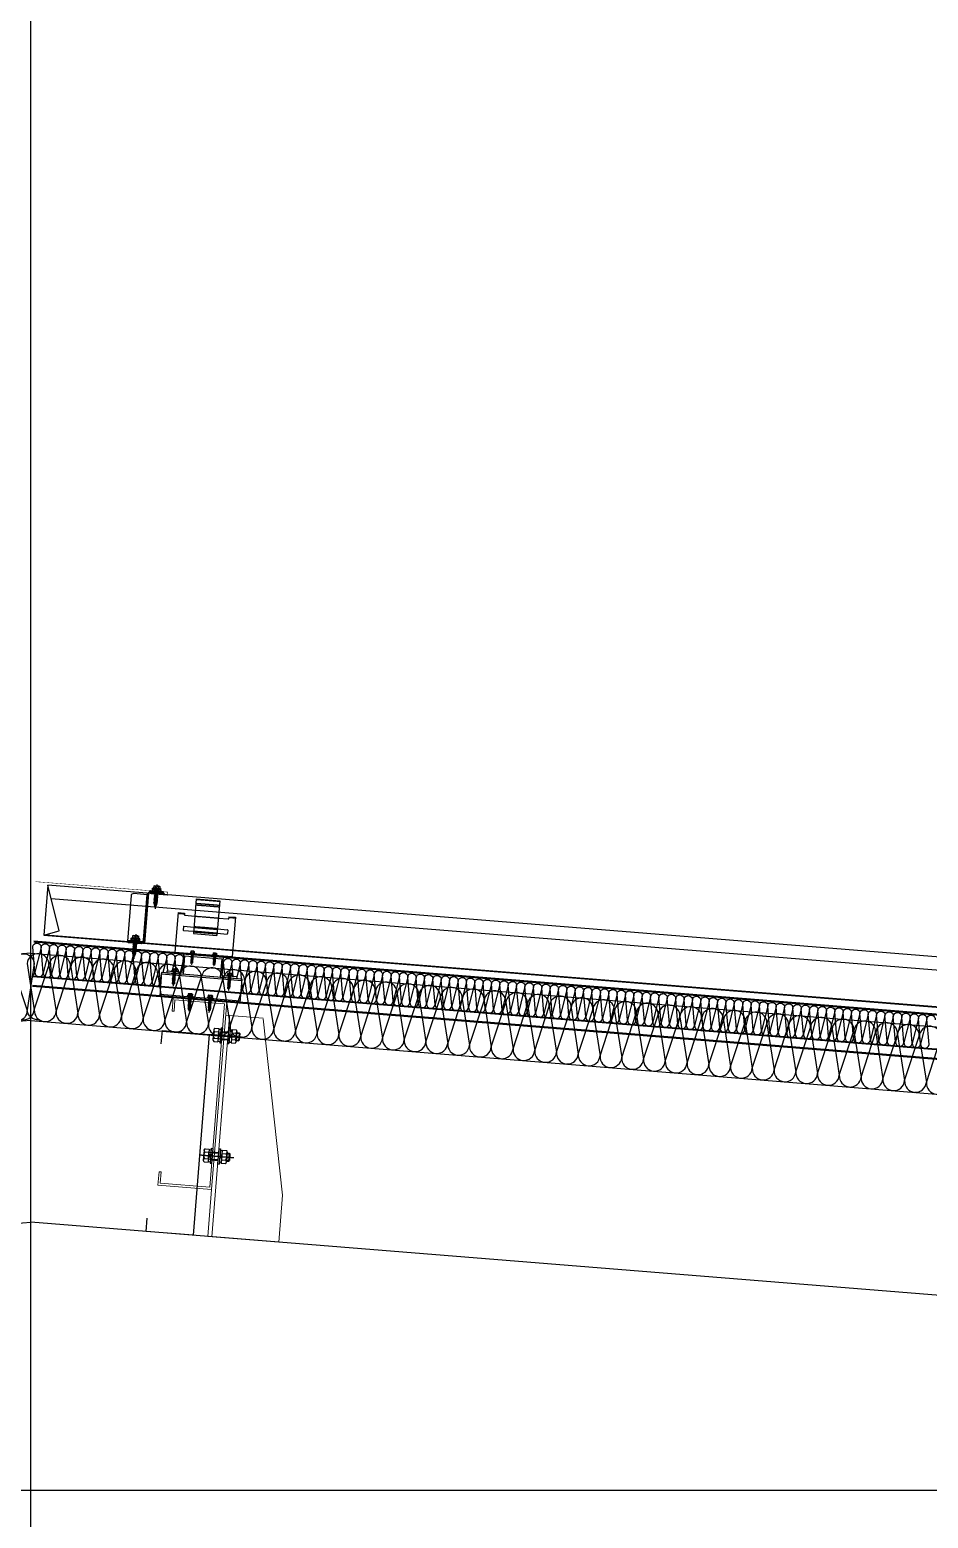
# Model space of a CAD drawing. Extents: x 220580 to 2027826, y -309201 to 71987.
# Drawn here: x 284197 to 285534, y -212370 to -210153 of the extents above; entities that cross this region are included whole.
import ezdxf

# ---------------------------------------------------------------- set-up
doc = ezdxf.new("R2010")
doc.units = 0
for name, pattern in [('__DASH', [0.35, 0.25, -0.1]), ('CENTER', [2, 1.25, -0.25, 0.25, -0.25]), ('CONTINUOUS0', [0]), ('CONTINUOUS1', [0]), ('DASH', [0.35, 0.25, -0.1]), ('DOTE', [2.42, 2, -0.2, 0.02, -0.2])]:
    doc.linetypes.add(name, pattern=pattern)
for name, color, linetype in [('003_THICK', 7, 'CONTINUOUS1'), ('004_THIN', 6, 'CONTINUOUS0'), ('A-AXIS-DOTE', 14, 'DOTE'), ('A-AXIS-DP', 126, 'Continuous'), ('A-HATCH-2', 251, 'Continuous'), ('A-LIN-V', 9, 'Continuous'), ('ACCESSORY', 11, 'Continuous'), ('AS-COLN', 6, 'Continuous'), ('BWM', 8, 'Continuous'), ('C18', 4, 'CENTER'), ('DIM', 173, 'Continuous'), ('DOTE', 1, 'CENTER'), ('pj', 4, 'Continuous'), ('SEAMLOK75 - SHEET', 6, 'Continuous'), ('wm-不锈钢钉 螺栓', 213, 'Continuous'), ('ZX', 240, 'CENTER'), ('紧固件', 40, 'Continuous')]:
    doc.layers.add(name, color=color, linetype=linetype)
for name, color, linetype, lineweight in [('S-dim', 81, 'Continuous', 0), ('屋面板', 6, 'Continuous', 13), ('粗', 7, 'Continuous', 50)]:
    doc.layers.add(name, color=color, linetype=linetype, lineweight=lineweight)

# ---------------------------------------------------------------- blocks, each defined once
blk = doc.blocks.new('CURVEPATTERNLIB$SYSLIB$岩棉板')
at = {"color": 0}
for p, q in [((0, -17), (12, -67)), ((12, -67), (24, -17))]:
    blk.add_line(p, q, dxfattribs=at)
for centre, start, end in [((12, -17), 0, 180), ((0, -67), 270, 0), ((24, -67), 180, 270)]:
    blk.add_arc(centre, 12, start, end, dxfattribs=at)
blk = doc.blocks.new('e534654')
at = {"layer": 'A-LIN-V', "color": 2}
for p in [(300, 700), (10200, 700)]:
    blk.add_line(p, (5250, 1100), dxfattribs=at)
at = {"layer": 'A-LIN-V'}
blk.add_lwpolyline([(5055.6, 1365.2), (5053.9, 1385.1), (4984.2, 1379.5), (5008.3, 1080.5), (5078.1, 1086.1), (5076.5, 1106)], dxfattribs=at)
at = {"layer": 'AS-COLN'}
for p, q in [((5250, 1500.5), (401.1, 1105.6)), ((5250, 1500.5), (10098.9, 1105.6)), ((5250, 1400.4), (400.1, 1005.4)), ((5250, 1400.4), (10099.9, 1005.4))]:
    blk.add_line(p, q, dxfattribs=at)
at = {"layer": 'A-HATCH-2', "yscale": 1.351351351351351, "zscale": 1.351351351351351}
for p, xscale, rotation in [((5091.5, 1494.5), -1.353561134779942, 4.653246664435114), ((5123.9, 1497.1), -1.353561134779942, 4.653246664435114), ((5156.2, 1499.8), -1.353561134779942, 4.653246664435114), ((5188.6, 1502.4), -1.353561134779942, 4.653246664435114), ((5221, 1505), -1.353561134779942, 4.653246664435114), ((5253.4, 1507.7), -1.353561134779942, 4.653246664435114), ((5246.6, 1507.7), 1.353561134779942, 355.3467533355649), ((4800.1, 1470.8), -1.353561134779942, 4.653246664435114), ((4832.5, 1473.4), -1.353561134779942, 4.653246664435114), ((4864.8, 1476), -1.353561134779942, 4.653246664435114), ((4897.2, 1478.7), -1.353561134779942, 4.653246664435114), ((4929.6, 1481.3), -1.353561134779942, 4.653246664435114), ((4962, 1483.9), -1.353561134779942, 4.653246664435114), ((4994.3, 1486.6), -1.353561134779942, 4.653246664435114), ((5026.7, 1489.2), -1.353561134779942, 4.653246664435114), ((5059.1, 1491.8), -1.353561134779942, 4.653246664435114), ((4541, 1449.7), -1.353561134779942, 4.653246664435114), ((4573.4, 1452.3), -1.353561134779942, 4.653246664435114), ((4605.8, 1455), -1.353561134779942, 4.653246664435114), ((4638.2, 1457.6), -1.353561134779942, 4.653246664435114), ((4670.6, 1460.2), -1.353561134779942, 4.653246664435114), ((4702.9, 1462.9), -1.353561134779942, 4.653246664435114), ((4735.3, 1465.5), -1.353561134779942, 4.653246664435114), ((4767.7, 1468.1), -1.353561134779942, 4.653246664435114), ((4249.6, 1426), -1.353561134779942, 4.653246664435114), ((4282, 1428.6), -1.353561134779942, 4.653246664435114), ((4314.4, 1431.2), -1.353561134779942, 4.653246664435114), ((4346.8, 1433.9), -1.353561134779942, 4.653246664435114), ((4379.2, 1436.5), -1.353561134779942, 4.653246664435114), ((4411.5, 1439.1), -1.353561134779942, 4.653246664435114), ((4443.9, 1441.8), -1.353561134779942, 4.653246664435114), ((4476.3, 1444.4), -1.353561134779942, 4.653246664435114), ((4508.7, 1447), -1.353561134779942, 4.653246664435114), ((3990.6, 1404.9), -1.353561134779942, 4.653246664435114), ((4023, 1407.5), -1.353561134779942, 4.653246664435114), ((4055.4, 1410.2), -1.353561134779942, 4.653246664435114), ((4087.8, 1412.8), -1.353561134779942, 4.653246664435114), ((4120.1, 1415.4), -1.353561134779942, 4.653246664435114), ((4152.5, 1418.1), -1.353561134779942, 4.653246664435114), ((4184.9, 1420.7), -1.353561134779942, 4.653246664435114), ((4217.3, 1423.3), -1.353561134779942, 4.653246664435114), ((3925.9, 1399.6), -1.353561134779942, 4.653246664435114), ((3958.2, 1402.2), -1.353561134779942, 4.653246664435114)]:
    blk.add_blockref('CURVEPATTERNLIB$SYSLIB$岩棉板', p, dxfattribs=dict(at, xscale=xscale, rotation=rotation))
blk = doc.blocks.new('20250821141233')
at = {"layer": 'A-AXIS-DOTE', "linetype": '__DASH', "ltscale": 2}
blk.add_line((110280.4, 11700), (-5335.3, 11700), dxfattribs=at)
at = {"layer": 'DOTE', "ltscale": 180}
blk.add_line((5250, -3255), (5250, 17078.5), dxfattribs=at)
blk = doc.blocks.new('*X951')
at = {"color": 0}
for p, q in [((117.6, 205.9), (117.6, 205.9)), ((117.8, 207), (117.8, 207)), ((118, 206.4), (118, 206.4)), ((118.2, 205.7), (118.2, 205.7)), ((118.4, 206.8), (118.4, 206.8)), ((118.7, 206.2), (118.7, 206.2)), ((118.9, 207.3), (118.9, 207.3)), ((118.9, 205.5), (118.9, 205.5)), ((119.1, 206.6), (119.1, 206.6)), ((119.3, 205.9), (119.3, 205.9)), ((119.5, 207), (119.5, 207)), ((119.8, 206.4), (119.8, 206.4)), ((120, 205.7), (120, 205.7)), ((120.2, 206.8), (120.2, 206.8)), ((120.4, 206.2), (120.4, 206.2)), ((120.7, 207.3), (120.7, 207.3)), ((120.7, 205.5), (120.7, 205.5)), ((120.9, 206.6), (120.9, 206.6)), ((121.1, 205.9), (121.1, 205.9)), ((121.3, 207), (121.3, 207)), ((121.5, 206.4), (121.5, 206.4)), ((121.8, 205.7), (121.8, 205.7)), ((122, 206.8), (122, 206.8)), ((122.2, 206.2), (122.2, 206.2)), ((122.4, 207.3), (122.4, 207.3)), ((122.4, 205.5), (122.4, 205.5)), ((122.6, 206.6), (122.6, 206.6)), ((122.9, 205.9), (122.9, 205.9)), ((123.1, 207), (123.1, 207)), ((123.3, 206.4), (123.3, 206.4)), ((123.5, 205.7), (123.5, 205.7)), ((123.7, 206.8), (123.7, 206.8)), ((124, 206.2), (124, 206.2)), ((124.2, 207.3), (124.2, 207.3)), ((124.2, 205.5), (124.2, 205.5)), ((124.4, 206.6), (124.4, 206.6)), ((124.6, 205.9), (124.6, 205.9)), ((124.8, 207), (124.8, 207)), ((125.1, 206.4), (125.1, 206.4)), ((125.3, 205.7), (125.3, 205.7)), ((125.5, 206.8), (125.5, 206.8)), ((125.7, 206.2), (125.7, 206.2)), ((126, 207.3), (126, 207.3)), ((126, 205.5), (126, 205.5)), ((126.2, 206.6), (126.2, 206.6)), ((126.4, 205.9), (126.4, 205.9)), ((126.6, 207), (126.6, 207)), ((126.8, 206.4), (126.8, 206.4)), ((127.1, 205.7), (127.1, 205.7)), ((127.3, 206.8), (127.3, 206.8)), ((127.5, 206.2), (127.5, 206.2)), ((127.7, 207.3), (127.7, 207.3)), ((127.7, 205.5), (127.7, 205.5)), ((127.9, 206.6), (127.9, 206.6)), ((128.2, 205.9), (128.2, 205.9)), ((128.4, 207), (128.4, 207)), ((128.6, 206.4), (128.6, 206.4)), ((128.8, 205.7), (128.8, 205.7)), ((129, 206.8), (129, 206.8)), ((129.3, 206.2), (129.3, 206.2)), ((129.5, 207.3), (129.5, 207.3)), ((129.5, 205.5), (129.5, 205.5)), ((129.7, 206.6), (129.7, 206.6)), ((129.9, 205.9), (129.9, 205.9)), ((130.2, 207), (130.2, 207)), ((130.4, 206.4), (130.4, 206.4)), ((130.6, 205.7), (130.6, 205.7)), ((130.8, 206.8), (130.8, 206.8)), ((131, 206.2), (131, 206.2)), ((131.3, 207.3), (131.3, 207.3)), ((131.3, 205.5), (131.3, 205.5)), ((131.5, 206.6), (131.5, 206.6)), ((131.7, 205.9), (131.7, 205.9)), ((131.9, 207), (131.9, 207)), ((132.1, 206.4), (132.1, 206.4)), ((132.4, 205.7), (132.4, 205.7))]:
    blk.add_line(p, q, dxfattribs=at)
blk = doc.blocks.new('不锈钢自攻钉')
at = {"layer": 'wm-不锈钢钉 螺栓'}
for p, q in [((1049.9, 688.1), (1049.9, 685.1)), ((1051, 688.5), (1058, 688.5)), ((1052.2, 688.1), (1052.2, 685.1)), ((1054.5, 690.6), (1054.5, 654.1)), ((1056.8, 688.1), (1056.8, 685.1)), ((1059.2, 688.1), (1059.2, 685.1)), ((1047.7, 683.9), (1049.9, 685.1)), ((1047.7, 683.9), (1061.3, 683.9)), ((1047.7, 683.9), (1048.1, 683)), ((1048.1, 683), (1054.5, 683)), ((1048.2, 683), (1048.2, 681.3)), ((1048.2, 681.3), (1054.5, 681.3)), ((1049.9, 685.1), (1059.2, 685.1)), ((1057.3, 680.9), (1051.8, 679.8)), ((1051.8, 679.8), (1052.5, 680.3)), ((1051.8, 679.8), (1052.5, 679.4)), ((1057.3, 678.7), (1051.8, 677.7)), ((1051.8, 677.7), (1052.5, 678.1)), ((1051.8, 677.7), (1052.5, 677.2)), ((1057.3, 676.6), (1051.8, 675.5)), ((1051.8, 675.5), (1052.5, 676)), ((1051.8, 675.5), (1052.5, 675.1)), ((1057.3, 674.4), (1051.8, 673.4)), ((1051.8, 673.4), (1052.5, 673.8)), ((1051.8, 673.4), (1052.5, 672.9)), ((1057.3, 672.3), (1051.8, 671.2)), ((1051.8, 671.2), (1052.5, 671.7)), ((1051.8, 671.2), (1052.5, 670.8)), ((1057.3, 670.1), (1051.8, 669.1)), ((1051.8, 669.1), (1052.5, 669.5)), ((1051.8, 669.1), (1052.5, 668.6)), ((1057.3, 668), (1051.8, 666.9)), ((1051.8, 666.9), (1052.5, 667.4)), ((1051.8, 666.9), (1052.5, 666.5)), ((1057.3, 665.9), (1051.8, 664.8)), ((1051.8, 664.8), (1052.5, 665.2)), ((1052.5, 680.3), (1056.5, 681.3)), ((1052.5, 681.3), (1052.5, 680.3)), ((1052.5, 679.4), (1056.5, 680.4)), ((1052.5, 679.4), (1052.5, 678.1)), ((1052.5, 678.1), (1056.5, 679.2)), ((1052.5, 677.2), (1056.5, 678.3)), ((1052.5, 677.2), (1052.5, 676)), ((1052.5, 676), (1056.5, 677)), ((1052.5, 675.1), (1056.5, 676.1)), ((1052.5, 675.1), (1052.5, 673.8)), ((1052.5, 673.8), (1056.5, 674.9)), ((1052.5, 672.9), (1056.5, 674)), ((1052.5, 672.9), (1052.5, 671.7)), ((1052.5, 671.7), (1056.5, 672.7)), ((1052.5, 670.8), (1056.5, 671.9)), ((1052.5, 670.8), (1052.5, 669.5)), ((1052.5, 669.5), (1056.5, 670.6)), ((1052.5, 668.6), (1056.5, 669.7)), ((1052.5, 668.6), (1052.5, 667.4)), ((1052.5, 667.4), (1056.5, 668.4)), ((1052.5, 666.5), (1056.5, 667.6)), ((1052.5, 666.5), (1052.5, 665.2)), ((1052.5, 665.2), (1056.5, 666.3)), ((1052.5, 664.3), (1056.5, 665.4)), ((1061, 683), (1054.5, 683)), ((1060.9, 681.3), (1054.5, 681.3)), ((1057.3, 680.9), (1056.5, 681.3)), ((1057.3, 680.9), (1056.5, 680.4)), ((1056.5, 680.4), (1056.5, 679.2)), ((1057.3, 678.7), (1056.5, 679.2)), ((1057.3, 678.7), (1056.5, 678.3)), ((1056.5, 678.3), (1056.5, 677)), ((1056.5, 678.3), (1056.5, 677)), ((1057.3, 676.6), (1056.5, 677)), ((1057.3, 676.6), (1056.5, 676.1)), ((1056.5, 676.1), (1056.5, 674.9)), ((1056.5, 676.1), (1056.5, 674.9)), ((1057.3, 674.4), (1056.5, 674.9)), ((1057.3, 674.4), (1056.5, 674)), ((1056.5, 674), (1056.5, 672.7)), ((1056.5, 674), (1056.5, 672.7)), ((1057.3, 672.3), (1056.5, 672.7)), ((1057.3, 672.3), (1056.5, 671.9)), ((1056.5, 671.9), (1056.5, 670.6)), ((1056.5, 671.9), (1056.5, 670.6)), ((1057.3, 670.1), (1056.5, 670.6)), ((1057.3, 670.1), (1056.5, 669.7)), ((1056.5, 669.7), (1056.5, 668.4)), ((1056.5, 669.7), (1056.5, 668.4)), ((1057.3, 668), (1056.5, 668.4)), ((1057.3, 668), (1056.5, 667.6)), ((1056.5, 667.6), (1056.5, 666.3)), ((1056.5, 667.6), (1056.5, 666.3)), ((1057.3, 665.9), (1056.5, 666.3)), ((1057.3, 665.9), (1056.5, 665.4)), ((1056.5, 665.4), (1056.5, 664.1)), ((1056.5, 665.4), (1056.5, 664.1)), ((1061.3, 683.9), (1059.2, 685.1)), ((1060.9, 683), (1060.9, 681.3)), ((1061.3, 683.9), (1061, 683)), ((1051.8, 664.8), (1052.5, 664.3)), ((1057.3, 663.7), (1051.8, 662.6)), ((1051.8, 662.6), (1052.5, 663.1)), ((1051.8, 662.6), (1052.7, 662.2)), ((1052.5, 664.3), (1052.5, 663.1)), ((1052.5, 663.1), (1056.5, 664.1)), ((1056.9, 661.4), (1052.5, 660.5)), ((1052.5, 660.5), (1053.1, 661)), ((1052.5, 660.5), (1053.4, 660.2)), ((1052.7, 662.2), (1056.5, 663.3)), ((1052.7, 662.2), (1053.1, 661)), ((1053.1, 661), (1056.2, 661.8)), ((1054.8, 661.4), (1053.1, 661)), ((1056, 659), (1053.1, 658.4)), ((1053.1, 658.4), (1053.8, 659)), ((1053.1, 658.4), (1054, 658.1)), ((1053.4, 660.2), (1055.1, 660.7)), ((1053.4, 660.2), (1053.6, 659.4)), ((1053.6, 659.4), (1053.8, 659)), ((1053.8, 659), (1055.4, 659.4)), ((1054.8, 659.2), (1053.8, 659)), ((1054, 658.1), (1054.1, 658.2)), ((1054, 658.1), (1054.5, 656.6)), ((1054.1, 658.2), (1055.1, 658.4)), ((1054.5, 656.6), (1055.1, 658.4)), ((1054.8, 661.4), (1056.2, 661.8)), ((1054.8, 659.2), (1055.4, 659.4)), ((1055.1, 660.7), (1055.9, 660.9)), ((1056, 659), (1055.1, 658.4)), ((1055.4, 659.4), (1055.6, 660)), ((1055.4, 659.4), (1056, 659)), ((1055.9, 660.9), (1055.6, 660)), ((1056.9, 661.4), (1055.9, 660.9)), ((1056.2, 661.8), (1056.5, 662.7)), ((1056.2, 661.8), (1056.9, 661.4)), ((1057.3, 663.7), (1056.5, 664.1)), ((1057.3, 663.7), (1056.5, 663.3)), ((1056.5, 663.3), (1056.5, 662.7)), ((1056.5, 663.3), (1056.5, 662.7))]:
    blk.add_line(p, q, dxfattribs=at)
for centre, radius, start, end in [((1051, 686.8), 1.75, 48.3968, 131.6032), ((1054.5, 682.2), 6.35, 68.4898, 111.5102), ((1058, 686.8), 1.75, 48.3968, 131.6032)]:
    blk.add_arc(centre, radius, start, end, dxfattribs=at)
for points in [[(1057.3, 680.9), (1056.5, 680.4), (1054.5, 680.4), (1054.5, 679.9)], [(1057.3, 678.7), (1056.5, 678.3), (1054.5, 678.2), (1054.5, 677.8)], [(1057.3, 676.6), (1056.5, 676.1), (1054.5, 676.1), (1054.5, 675.6)], [(1057.3, 674.4), (1056.5, 674), (1054.5, 673.9), (1054.5, 673.5)], [(1057.3, 672.3), (1056.5, 671.9), (1054.5, 671.8), (1054.5, 671.3)], [(1057.3, 670.1), (1056.5, 669.7), (1054.5, 669.6), (1054.5, 669.2)], [(1057.3, 668), (1056.5, 667.6), (1054.5, 667.5), (1054.5, 667)], [(1057.3, 665.9), (1056.5, 665.4), (1054.5, 665.3), (1054.5, 664.9)], [(1057.3, 663.7), (1056.5, 663.3), (1054.5, 663.2), (1054.5, 662.7)], [(1056.9, 661.4), (1055.9, 660.9), (1054.5, 660.9), (1054.5, 660.5)], [(1056, 659), (1055.1, 658.4), (1054.5, 658.7), (1054.5, 658.3)]]:
    blk.add_solid(points, dxfattribs=at)
at = {"layer": 'wm-不锈钢钉 螺栓', "xscale": 0.8461538461524469, "yscale": 0.8461538461524469, "zscale": 0.8461538461524469}
blk.add_blockref('*X951', (948.7, 507.5), dxfattribs=at)
blk = doc.blocks.new('dddtttt')
h = blk.add_hatch()
h.set_pattern_fill('DOTS', color=256, scale=0.25, angle=-1.0757, style=0)
h.set_pattern_definition([(174.28895835, (-51705.5022, 4347.26674), (-0.157958908, 0.4146518906), [0, -0.396875])])
edge = h.paths.add_edge_path()
edge.add_line((87722.1, 17077.4), (87740.6, 17078.3))
edge.add_arc((87740.6, 17079), 0.75, 272.8624, 362.8624)
edge.add_line((87741.3, 17079.1), (87741.3, 17079.6))
edge.add_arc((87740.5, 17079.5), 0.75, 2.8624, 92.8624)
edge.add_line((87740.5, 17080.3), (87722, 17079.4))
edge.add_arc((87722.1, 17078.6), 0.75, 92.8624, 182.8624)
edge.add_line((87721.3, 17078.6), (87721.3, 17078.1))
edge.add_arc((87722.1, 17078.1), 0.75, 182.8624, 272.8624)
h = blk.add_hatch()
h.set_pattern_fill('DOTS', color=256, scale=0.25, angle=-1.0757, style=0)
h.set_pattern_definition([(174.28895835, (-51737.76452, 4272.00854), (-0.157958908, 0.4146518906), [0, -0.396875])])
edge = h.paths.add_edge_path()
edge.add_line((87752.1, 17000.6), (87770.6, 17001.5))
edge.add_arc((87770.5, 17002.2), 0.75, 272.8624, 362.8624)
edge.add_line((87771.3, 17002.3), (87771.3, 17002.8))
edge.add_arc((87770.5, 17002.7), 0.75, 2.8624, 92.8624)
edge.add_line((87770.5, 17003.5), (87752, 17002.6))
edge.add_arc((87752, 17001.8), 0.75, 92.8624, 182.8624)
edge.add_line((87751.3, 17001.8), (87751.3, 17001.3))
edge.add_arc((87752.1, 17001.3), 0.75, 182.8624, 272.8624)
at = {"elevation": 1.9}
blk.add_lwpolyline([(87772, 17005.4), (87750.6, 17004.3, -0.414214), (87748.5, 17006.2), (87745.1, 17074.5, 0.414214), (87741.4, 17077.8), (87719.9, 17076.7), (87720, 17075.2), (87741.5, 17076.3, -0.414214), (87743.6, 17074.4), (87747, 17006.1, 0.414214), (87750.6, 17002.8), (87772.1, 17003.9), (87772.1, 17003.9), (87768.7, 17072.2, 0.414214), (87765, 17075.5), (87745.1, 17074.5)], format="xyb", dxfattribs=at)
for points in [[(87722.1, 17077.4), (87740.6, 17078.3, 0.414214), (87741.3, 17079.1), (87741.3, 17079.6, 0.414214), (87740.5, 17080.3), (87722, 17079.4, 0.414214), (87721.3, 17078.6), (87721.3, 17078.1, 0.414214)], [(87752.1, 17000.6), (87770.6, 17001.5, 0.414214), (87771.3, 17002.3), (87771.3, 17002.8, 0.414214), (87770.5, 17003.5), (87752, 17002.6, 0.414214), (87751.3, 17001.8), (87751.3, 17001.3, 0.414214)]]:
    blk.add_lwpolyline(points, format="xyb", close=True, dxfattribs=at)
at = {"layer": 'wm-不锈钢钉 螺栓', "rotation": 2.850368667976888}
for p in [(86712.3, 16347.4, -598.2), (86741.7, 16272.4, 1.9)]:
    blk.add_blockref('不锈钢自攻钉', p, dxfattribs=at)
blk = doc.blocks.new('34t65')
at = {"color": 2, "ltscale": 50}
for p, q in [((1430037, 238183.4), (1430157, 238183.4)), ((1430037, 238148.4), (1430037, 238183.4)), ((1430037, 238180.9), (1430157, 238180.9)), ((1430157, 238183.4), (1430157, 238148.4)), ((1430157, 238150.9), (1430037, 238150.9)), ((1430157, 238148.4), (1430037, 238148.4))]:
    blk.add_line(p, q, dxfattribs=at)
blk = doc.blocks.new('*U1984')
at = {"layer": 'pj'}
for p, q in [((-4.4, 0.5), (-4.4, 0)), ((4.4, 0), (-4.4, 0)), ((-4.1, 0.8), (-3.1, 1)), ((4.1, 0.8), (-4.1, 0.8)), ((-3.1, 3.9), (-3.1, 1)), ((3.1, 1), (-3.1, 1)), ((2.3, 4.2), (-2.3, 4.2)), ((-2, 0.8), (-1.5, 1)), ((-1.5, 3.9), (-1.5, 1)), ((-1.5, 0), (-1.5, -1.6)), ((1.5, 3.9), (1.5, 1)), ((2.2, 0.8), (1.5, 1)), ((1.5, 0), (1.5, -1.1)), ((3.1, 3.9), (3.1, 1)), ((4.1, 0.8), (3.1, 1)), ((4.4, 0.5), (4.4, 0)), ((-2.1, -1.9), (2.1, -1.4)), ((-2.1, -1.9), (-1.5, -1.6)), ((-2.1, -1.9), (-1.5, -2.2)), ((-2.1, -3.3), (2.1, -2.8)), ((-2.1, -3.3), (-1.5, -3)), ((-2.1, -3.3), (-1.5, -3.6)), ((-2.1, -4.7), (2.1, -4.2)), ((-2.1, -4.7), (-1.5, -4.4)), ((-2.1, -4.7), (-1.5, -5)), ((-2.1, -6.1), (2.1, -5.6)), ((-2.1, -6.1), (-1.5, -5.8)), ((-2.1, -6.1), (-1.5, -6.4)), ((-2.1, -7.5), (2.1, -7)), ((-2.1, -7.5), (-1.5, -7.2)), ((-2.1, -7.5), (-1.5, -7.8)), ((-2.1, -8.9), (2.1, -8.4)), ((-2.1, -8.9), (-1.5, -8.6)), ((-2.1, -8.9), (-1.5, -9.2)), ((-2.1, -10.3), (2.1, -9.8)), ((-2.1, -10.3), (-1.5, -10)), ((-2.1, -10.3), (-1.5, -10.6)), ((-2.1, -11.7), (2.1, -11.2)), ((-2.1, -11.7), (-1.5, -11.4)), ((-2.1, -11.7), (-1.5, -12)), ((-2.1, -13.1), (-1.5, -12.8)), ((-2.1, -13.1), (-1.1, -13)), ((-2.1, -13.1), (-1.5, -13.4)), ((-1.5, -1.6), (1.5, -1.1)), ((-1.5, -2.2), (1.5, -1.7)), ((-1.5, -2.2), (-1.5, -3)), ((-1.5, -3), (1.5, -2.5)), ((-1.5, -3.6), (1.5, -3.1)), ((-1.5, -3.6), (-1.5, -4.4)), ((-1.5, -4.4), (1.5, -3.9)), ((-1.5, -5), (1.5, -4.5)), ((-1.5, -5), (-1.5, -5.8)), ((-1.5, -5.8), (1.5, -5.3)), ((-1.5, -6.4), (1.5, -5.9)), ((-1.5, -6.4), (-1.5, -7.2)), ((-1.5, -7.2), (1.5, -6.7)), ((-1.5, -7.8), (1.5, -7.3)), ((-1.5, -7.8), (-1.5, -8.6)), ((-1.5, -8.6), (1.5, -8.1)), ((-1.5, -9.2), (1.5, -8.7)), ((-1.5, -9.2), (-1.5, -10)), ((-1.5, -10), (1.5, -9.5)), ((-1.5, -10.6), (1.5, -10.1)), ((-1.5, -10.6), (-1.5, -11.4)), ((-1.5, -11.4), (1.5, -10.9)), ((-1.5, -12), (1.5, -11.5)), ((-1.5, -12), (-1.5, -12.8)), ((-1.5, -12.8), (-1, -12.7)), ((-1.5, -13.4), (-1.5, -17.2)), ((-1.5, -13.4), (-1.3, -13.4)), ((0, -18.6), (-1.5, -17.2)), ((0, -18.6), (1.5, -17.2)), ((0.6, -12.4), (1.5, -12.3)), ((0.7, -12.8), (2.1, -12.6)), ((0.7, -13), (1.5, -12.9)), ((0.7, -13.8), (1.5, -13.7)), ((0.7, -14.2), (2.1, -14)), ((0.7, -14.4), (1.5, -14.3)), ((1.5, -0.3), (1.5, -1.1)), ((2.1, -1.4), (1.5, -1.1)), ((2.1, -1.4), (1.5, -1.7)), ((1.5, -1.7), (1.5, -2.5)), ((2.1, -2.8), (1.5, -2.5)), ((2.1, -2.8), (1.5, -3.1)), ((1.5, -3.1), (1.5, -3.9)), ((2.1, -4.2), (1.5, -3.9)), ((2.1, -4.2), (1.5, -4.5)), ((1.5, -4.5), (1.5, -5.3)), ((2.1, -5.6), (1.5, -5.3)), ((2.1, -5.6), (1.5, -5.9)), ((1.5, -5.9), (1.5, -6.7)), ((2.1, -7), (1.5, -6.7)), ((2.1, -7), (1.5, -7.3)), ((1.5, -7.3), (1.5, -8.1)), ((2.1, -8.4), (1.5, -8.1)), ((2.1, -8.4), (1.5, -8.7)), ((1.5, -8.7), (1.5, -9.5)), ((2.1, -9.8), (1.5, -9.5)), ((2.1, -9.8), (1.5, -10.1)), ((1.5, -10.1), (1.5, -10.9)), ((2.1, -11.2), (1.5, -10.9)), ((2.1, -11.2), (1.5, -11.5)), ((1.5, -11.5), (1.5, -12.3)), ((2.1, -12.6), (1.5, -12.3)), ((2.1, -12.6), (1.5, -12.9)), ((1.5, -12.9), (1.5, -13.7)), ((2.1, -14), (1.5, -13.7)), ((2.1, -14), (1.5, -14.3)), ((1.5, -14.3), (1.5, -17.2))]:
    blk.add_line(p, q, dxfattribs=at)
blk.add_lwpolyline([(0, -18.6), (0.7, -14.4), (0.7, -12.7, 0.417657), (0.4, -12.4, 0.097062), (-1, -12.7), (-1.5, -13.8)], format="xyb", dxfattribs=at)
for centre, radius, start, end in [((-4.1, 0.5), 0.3, 90, 180), ((-2.3, 3.3), 0.951, 35.4009, 144.5991), ((0, 1), 3.2, 61.0594, 118.9406), ((2.3, 3.3), 0.951, 35.4009, 144.5991), ((4.1, 0.5), 0.3, 0, 90)]:
    blk.add_arc(centre, radius, start, end, dxfattribs=at)
at = {"layer": 'ZX', "ltscale": 0.2}
blk.add_line((0, 4.9), (0, -21), dxfattribs=at)
blk = doc.blocks.new('A$C2F3B4A73')
at = {"layer": '粗', "lineweight": -2}
for p, q in [((25.2, 101.1), (60.4, 101.1)), ((25.2, 101.1), (25.2, 49.6)), ((60.4, 101.1), (60.4, 49.6)), ((0, 78.7), (9.6, 78.7)), ((0, 78.7), (0, 19.8)), ((9.6, 78.7), (9.6, 76.3)), ((10.4, 75.5), (25.2, 75.5)), ((60.4, 75.5), (75.2, 75.5)), ((76, 78.7), (85.6, 78.7)), ((76, 78.7), (76, 76.3)), ((85.6, 78.7), (85.6, 19.8)), ((9.6, 58.4), (9.6, 53.6)), ((10.4, 59.2), (25.2, 59.2)), ((10.4, 52.8), (25.2, 52.8)), ((25.2, 58.4), (60.4, 58.4)), ((25.2, 53.6), (60.4, 53.6)), ((25.2, 49.6), (60.4, 49.6)), ((60.4, 59.2), (75.2, 59.2)), ((60.4, 52.8), (75.2, 52.8)), ((76, 58.4), (76, 53.6)), ((0, 19.8), (85.6, 19.8)), ((0, 18.8), (0, 19.8)), ((0, 18.8), (85.6, 18.8)), ((14.4, 19.8), (14.4, 18.8)), ((71.2, 19.8), (71.2, 18.8)), ((85.6, 19.8), (85.6, 18.8))]:
    blk.add_line(p, q, dxfattribs=at)
at = {"layer": '粗', "linetype": 'DASH', "lineweight": -2}
for p, q in [((25.2, 100.6), (60.4, 100.6)), ((25.2, 94.7), (60.4, 94.7)), ((25.2, 92.3), (60.4, 92.3)), ((0, 77.7), (9.6, 77.7)), ((25.2, 75.5), (60.4, 75.5)), ((76, 77.7), (85.6, 77.7)), ((25.2, 60), (60.4, 60)), ((25.2, 59.2), (60.4, 59.2)), ((25.2, 52.8), (60.4, 52.8)), ((25.2, 52), (60.4, 52)), ((16, 19.8), (16, 18.8)), ((21.6, 19.8), (21.6, 18.8)), ((29.6, 19.8), (29.6, 18.8)), ((35.2, 19.8), (35.2, 18.8)), ((50.4, 19.8), (50.4, 18.8)), ((56, 19.8), (56, 18.8)), ((64, 19.8), (64, 18.8)), ((69.6, 19.8), (69.6, 18.8))]:
    blk.add_line(p, q, dxfattribs=at)
at = {"layer": '粗', "lineweight": -2}
for centre, start, end in [((10.4, 76.3), 180, 270), ((75.2, 76.3), 270, 0), ((10.4, 58.4), 90, 180), ((10.4, 53.6), 180, 270), ((75.2, 58.4), 0, 90), ((75.2, 53.6), 270, 0)]:
    blk.add_arc(centre, 0.8, start, end, dxfattribs=at)
at = {"layer": '紧固件', "color": 2, "yscale": 0.8, "zscale": 0.8}
for p, xscale in [((26.1, 19.8), 0.8), ((59.5, 19.8), -0.8)]:
    blk.add_blockref('*U1984', p, dxfattribs=dict(at, xscale=xscale))
blk = doc.blocks.new('A$C51791418')
blk.add_blockref('A$C2F3B4A73', (-42.8, -15.8))
blk = doc.blocks.new('*U1987')
at = {"layer": '003_THICK', "color": 2}
for points in [[(-11, 13.1, 0.611769), (-11, 6.5, 0.611769)], [(-11, 6.5, 0.305859), (-11, -6.5, 0.305859)], [(31.2, 6.5, 0.61177), (31.2, 13.1, 0.61177)], [(31.2, -6.5, 0.305858), (31.2, 6.5, 0.305858)], [(-11, -6.5, 0.611769), (-11, -13.1, 0.611769)], [(31.2, -13.1, 0.61177), (31.2, -6.5, 0.61177)]]:
    blk.add_lwpolyline(points, format="xyb", dxfattribs=at)
for points in [[(-13, 9.8), (-13, -9.8)], [(-11, 13.1), (-3, 13.1)], [(-11, 6.5), (-3, 6.5)], [(-3.6, 8), (-3.6, -8)], [(-3, 13.1), (-3, -13.1)], [(-3, 12.1), (1.1, 12.1)], [(-3, 0), (1.1, 4.1)], [(-3, -4.1), (1.1, 0)], [(1.1, 15), (4.1, 15)], [(1.1, 15), (1.1, -15)], [(4.1, 15), (4.1, -15)], [(4.1, 8), (16.1, 8)], [(16.1, 15), (16.1, -15)], [(16.1, 15), (19.1, 15)], [(19.1, 15), (19.1, -15)], [(19.1, 12.1), (23.2, 12.1)], [(19.1, 0), (23.2, 4.1)], [(23.2, 13.1), (23.2, -13.1)], [(23.2, 13.1), (31.2, 13.1)], [(23.2, 6.5), (31.2, 6.5)], [(33.2, 9.8), (33.2, -9.8)], [(33.2, 8), (37.5, 8)], [(37.5, 8), (37.5, -8)], [(37.5, 8), (39, 6.5)], [(39, 6.5), (39, -6.5)], [(-11, -6.5), (-3, -6.5)], [(-11, -13.1), (-3, -13.1)], [(-3, -12.1), (1.1, -12.1)], [(1.1, -15), (4.1, -15)], [(4.1, -8), (16.1, -8)], [(16.1, -15), (19.1, -15)], [(19.1, -4.1), (23.2, 0)], [(19.1, -12.1), (23.2, -12.1)], [(23.2, -6.5), (31.2, -6.5)], [(23.2, -13.1), (31.2, -13.1)], [(33.2, -8), (37.5, -8)], [(37.5, -8), (39, -6.5)]]:
    blk.add_lwpolyline(points, dxfattribs=at)
at = {"layer": '004_THIN', "color": 2}
for points in [[(-3.6, 6.5), (16.1, 6.5)], [(33.2, 6.5), (39, 6.5)], [(-3.6, -6.5), (16.1, -6.5)], [(33.2, -6.5), (39, -6.5)]]:
    blk.add_lwpolyline(points, dxfattribs=at)
at = {"layer": 'C18', "color": 1, "ltscale": 0.6}
blk.add_lwpolyline([(-21, 0), (47, 0)], dxfattribs=at)
blk = doc.blocks.new('1112')
at = {"color": 2}
blk.add_lwpolyline([(1432456, 238570.9), (1432478.5, 238570.9), (1432478.5, 238598.4), (1432538.5, 238598.4), (1432538.5, 238570.9), (1432561, 238570.9), (1432561, 238568.4), (1432536, 238568.4), (1432536, 238595.9), (1432481, 238595.9), (1432481, 238568.4), (1432456, 238568.4)], close=True, dxfattribs=at)
at = {"layer": 'S-dim', "ltscale": 10}
for p, q in [((1432412.5, 238511.6), (1432362.5, 238252.3)), ((1432412.5, 238512.7), (1432468.5, 238512.7)), ((1432462.5, 238511.6), (1432462.5, 238182.3)), ((1432362.5, 238252.3), (1432362.5, 238182.3)), ((1432468.5, 238252.3), (1432468.5, 238182.3)), ((1432362.5, 238182.3), (1432468.5, 238182.3))]:
    blk.add_line(p, q, dxfattribs=at)
at = {"layer": 'S-dim', "color": 6, "ltscale": 10}
blk.add_lwpolyline([(1432548.5, 238512.3), (1432548.5, 238532.3), (1432468.5, 238532.3), (1432468.5, 238252.3), (1432548.5, 238252.3), (1432548.5, 238272.3), (1432545.5, 238272.3), (1432545.5, 238255.3), (1432471.5, 238255.3), (1432471.5, 238529.3), (1432545.5, 238529.3), (1432545.5, 238512.3)], close=True, dxfattribs=at)
blk.add_blockref('34t65', (2411.5, 385))
at = {"xscale": -0.7500000000000001, "yscale": 0.7500000000000001, "zscale": 0.7500000000000001, "rotation": 359.9999999722328}
for p in [(1432474.6, 238482.3), (1432474.6, 238302.3)]:
    blk.add_blockref('*U1987', p, dxfattribs=at)
at = {"layer": 'SEAMLOK75 - SHEET', "xscale": -1}
blk.add_blockref('A$C51791418', (1432508.5, 238596.4), dxfattribs=at)
at = {"layer": '紧固件', "xscale": -1.023999999801318, "yscale": 1.023999999801318, "zscale": 1.023999999801318}
for p in [(1432467.3, 238570.9), (1432549.8, 238570.9, 0), (1432493.5, 238535.9), (1432523.5, 238535.9)]:
    blk.add_blockref('*U1984', p, dxfattribs=at)
blk = doc.blocks.new('34t6t5')
at = {"color": 1, "ltscale": 50}
for p, q in [((379864.5, -34023.3), (384626.3, -34408.1)), ((379864.4, -34024.8), (384626.3, -34409.6))]:
    blk.add_line(p, q, dxfattribs=at)
at = {"color": 2, "ltscale": 50}
blk.add_line((384601.3, -34472.8), (379862.4, -34089.8, 0), dxfattribs=at)
at = {"color": 4, "ltscale": 50}
for p, q in [((384601.3, -34473.1), (379862.4, -34090.1, 0)), ((384601.3, -34473.9), (379862.4, -34090.9, 0)), ((384601.3, -34459.6), (379862.8, -34076.7, 0)), ((384601.3, -34458.8), (379862.9, -34075.9, 0))]:
    blk.add_line(p, q, dxfattribs=at)
at = {"layer": 'BWM'}
for points in [[(380063.9, -34068.5), (380062.2, -34048.2, -1), (380074.6, -34049.2), (380069.7, -34069)], [(380076.3, -34069.5), (380074.6, -34049.2, -1), (380087.1, -34050.2), (380082.1, -34070)], [(380148.6, -34075.3), (380146.9, -34055, -1), (380159.3, -34056), (380154.4, -34075.8)], [(380161.1, -34076.4), (380159.3, -34056, -1), (380171.8, -34057), (380166.2, -34079.3)], [(380168.3, -34100.6, 0.414214), (380175, -34094.9), (380171.8, -34057, -1), (380184.3, -34058), (380175, -34094.9, 1), (380187.5, -34095.9), (380184.3, -34058, -1), (380196.7, -34059), (380187.5, -34095.9, 1), (380199.9, -34096.9), (380196.7, -34059, -1), (380209.2, -34060), (380199.9, -34096.9, 1), (380212.4, -34097.9), (380209.2, -34060, -1), (380221.6, -34061), (380212.4, -34097.9, 1), (380224.9, -34098.9), (380221.6, -34061, -1), (380234.1, -34062.1), (380224.9, -34098.9, 1), (380237.3, -34099.9), (380234.1, -34062.1, -1), (380246.6, -34063.1), (380237.3, -34099.9, 1), (380249.8, -34100.9), (380246.6, -34063.1, -1), (380259, -34064.1), (380249.8, -34100.9, 1), (380262.2, -34101.9), (380259, -34064.1, -1), (380271.5, -34065.1), (380262.2, -34101.9, 1), (380274.7, -34102.9), (380271.5, -34065.1, -1), (380283.9, -34066.1), (380274.7, -34102.9, 1), (380287.1, -34103.9), (380283.9, -34066.1, -1), (380296.4, -34067.1), (380287.1, -34103.9, 1), (380299.6, -34105), (380296.4, -34067.1, -1), (380308.9, -34068.1), (380299.6, -34105, 1), (380312.1, -34106), (380308.9, -34068.1, -1), (380321.3, -34069.1), (380312.1, -34106, 1), (380324.5, -34107), (380321.3, -34069.1, -1), (380333.8, -34070.1), (380324.5, -34107, 1), (380337, -34108), (380333.8, -34070.1, -1), (380346.2, -34071.1), (380337, -34108, 1), (380349.4, -34109), (380346.2, -34071.1, -1), (380358.7, -34072.1), (380349.4, -34109, 1), (380361.9, -34110), (380358.7, -34072.1, -1), (380371.2, -34073.1), (380361.9, -34110, 1), (380374.4, -34111), (380371.2, -34073.1, -1), (380383.6, -34074.1), (380374.4, -34111, 1), (380386.8, -34112), (380383.6, -34074.1, -1), (380396.1, -34075.1), (380386.8, -34112, 1), (380399.3, -34113), (380396.1, -34075.1, -1), (380408.5, -34076.1), (380399.3, -34113, 1), (380411.7, -34114), (380408.5, -34076.1, -1), (380421, -34077.2), (380411.7, -34114, 1), (380424.2, -34115), (380421, -34077.2, -1), (380433.5, -34078.2), (380424.2, -34115, 1), (380436.7, -34116), (380433.5, -34078.2, -1), (380445.9, -34079.2), (380436.7, -34116, 1), (380449.1, -34117), (380445.9, -34079.2, -1), (380458.4, -34080.2), (380449.1, -34117, 1), (380461.6, -34118), (380458.4, -34080.2, -1), (380470.8, -34081.2), (380461.6, -34118, 1), (380474, -34119), (380470.8, -34081.2, -1), (380483.3, -34082.2), (380474, -34119, 1), (380486.5, -34120.1), (380483.3, -34082.2, -1), (380495.8, -34083.2), (380486.5, -34120.1, 1), (380499, -34121.1), (380495.8, -34083.2, -1), (380508.2, -34084.2), (380499, -34121.1, 1), (380511.4, -34122.1), (380508.2, -34084.2, -1), (380520.7, -34085.2), (380511.4, -34122.1, 1), (380523.9, -34123.1), (380520.7, -34085.2, -1), (380533.1, -34086.2), (380523.9, -34123.1, 1), (380536.3, -34124.1), (380533.1, -34086.2, -1), (380545.6, -34087.2), (380536.3, -34124.1, 1), (380548.8, -34125.1), (380545.6, -34087.2, -1), (380558, -34088.2), (380548.8, -34125.1, 1), (380561.3, -34126.1), (380558, -34088.2, -1), (380570.5, -34089.2), (380561.3, -34126.1, 1), (380573.7, -34127.1), (380570.5, -34089.2, -1), (380583, -34090.2), (380573.7, -34127.1, 1), (380586.2, -34128.1), (380583, -34090.2, -1), (380595.4, -34091.3), (380586.2, -34128.1, 1), (380598.6, -34129.1), (380595.4, -34091.3, -1), (380607.9, -34092.3), (380598.6, -34129.1, 1), (380611.1, -34130.1), (380607.9, -34092.3, -1), (380620.3, -34093.3), (380611.1, -34130.1, 1), (380623.6, -34131.1), (380620.3, -34093.3, -1), (380632.8, -34094.3), (380623.6, -34131.1, 1), (380636, -34132.1), (380632.8, -34094.3, -1), (380645.3, -34095.3), (380636, -34132.1, 1), (380648.5, -34133.1), (380645.3, -34095.3, -1), (380657.7, -34096.3), (380648.5, -34133.1, 1), (380660.9, -34134.1), (380657.7, -34096.3, -1), (380670.2, -34097.3), (380660.9, -34134.1, 1), (380673.4, -34135.2), (380670.2, -34097.3, -1), (380682.6, -34098.3), (380673.4, -34135.2, 1), (380685.8, -34136.2), (380682.6, -34098.3, -1), (380695.1, -34099.3), (380685.8, -34136.2, 1), (380698.3, -34137.2), (380695.1, -34099.3, -1), (380707.6, -34100.3), (380698.3, -34137.2, 1), (380710.8, -34138.2), (380707.6, -34100.3, -1), (380720, -34101.3), (380710.8, -34138.2, 1), (380723.2, -34139.2), (380720, -34101.3, -1), (380732.5, -34102.3), (380723.2, -34139.2, 1), (380735.7, -34140.2), (380732.5, -34102.3, -1), (380744.9, -34103.3), (380735.7, -34140.2, 1), (380748.1, -34141.2), (380744.9, -34103.3, -1), (380757.4, -34104.3), (380748.1, -34141.2, 1), (380760.6, -34142.2), (380757.4, -34104.3, -1), (380769.9, -34105.3), (380760.6, -34142.2, 1), (380773.1, -34143.2), (380769.9, -34105.3, -1), (380782.3, -34106.4), (380773.1, -34143.2, 1), (380785.5, -34144.2), (380782.3, -34106.4, -1), (380794.8, -34107.4), (380785.5, -34144.2, 1), (380798, -34145.2), (380794.8, -34107.4, -1), (380807.2, -34108.4), (380798, -34145.2, 1), (380810.4, -34146.2), (380807.2, -34108.4, -1), (380819.7, -34109.4), (380810.4, -34146.2, 1), (380822.9, -34147.2), (380819.7, -34109.4, -1), (380832.2, -34110.4), (380822.9, -34147.2, 1), (380835.4, -34148.2), (380832.2, -34110.4, -1), (380844.6, -34111.4), (380835.4, -34148.2, 1), (380847.8, -34149.3), (380844.6, -34111.4, -1), (380857.1, -34112.4), (380847.8, -34149.3, 1), (380860.3, -34150.3), (380857.1, -34112.4, -1), (380869.5, -34113.4), (380860.3, -34150.3, 1), (380872.7, -34151.3), (380869.5, -34113.4, -1), (380882, -34114.4), (380872.7, -34151.3, 1), (380885.2, -34152.3), (380882, -34114.4, -1), (380894.5, -34115.4), (380885.2, -34152.3, 1), (380897.7, -34153.3), (380894.5, -34115.4, -1), (380906.9, -34116.4), (380897.7, -34153.3, 1), (380910.1, -34154.3), (380906.9, -34116.4, -1), (380919.4, -34117.4), (380910.1, -34154.3, 1), (380922.6, -34155.3), (380919.4, -34117.4, -1), (380931.8, -34118.4), (380922.6, -34155.3, 1), (380935, -34156.3), (380931.8, -34118.4, -1), (380944.3, -34119.4), (380935, -34156.3, 1), (380947.5, -34157.3), (380944.3, -34119.4, -1), (380956.7, -34120.4), (380947.5, -34157.3, 1), (380960, -34158.3), (380956.7, -34120.4, -1), (380969.2, -34121.5), (380960, -34158.3, 1), (380972.4, -34159.3), (380969.2, -34121.5, -1), (380981.7, -34122.5), (380972.4, -34159.3, 1), (380984.9, -34160.3), (380981.7, -34122.5, -1), (380994.1, -34123.5), (380984.9, -34160.3, 1), (380997.3, -34161.3), (380994.1, -34123.5, -1), (381006.6, -34124.5), (380997.3, -34161.3, 1), (381009.8, -34162.3), (381006.6, -34124.5, -1), (381019, -34125.5), (381009.8, -34162.3, 1), (381022.3, -34163.3), (381019, -34125.5, -1), (381031.5, -34126.5), (381022.3, -34163.3, 1), (381034.7, -34164.4), (381031.5, -34126.5, -1), (381044, -34127.5), (381034.7, -34164.4, 1), (381047.2, -34165.4), (381044, -34127.5, -1), (381056.4, -34128.5), (381047.2, -34165.4, 1), (381059.6, -34166.4), (381056.4, -34128.5, -1), (381068.9, -34129.5), (381059.6, -34166.4, 1), (381072.1, -34167.4), (381068.9, -34129.5, -1), (381081.3, -34130.5), (381072.1, -34167.4, 1), (381084.5, -34168.4), (381081.3, -34130.5, -1), (381093.8, -34131.5), (381084.5, -34168.4, 1), (381097, -34169.4), (381093.8, -34131.5, -1), (381106.3, -34132.5), (381097, -34169.4, 1), (381109.5, -34170.4), (381106.3, -34132.5, -1), (381118.7, -34133.5), (381109.5, -34170.4, 1), (381121.9, -34171.4), (381118.7, -34133.5, -1), (381131.2, -34134.5), (381121.9, -34171.4, 1), (381134.4, -34172.4), (381131.2, -34134.5, -1), (381143.6, -34135.6), (381134.4, -34172.4, 1), (381146.8, -34173.4), (381143.6, -34135.6, -1), (381156.1, -34136.6), (381146.8, -34173.4, 1), (381159.3, -34174.4), (381156.1, -34136.6, -1), (381168.6, -34137.6), (381159.3, -34174.4, 1), (381171.8, -34175.4), (381168.6, -34137.6, -1), (381181, -34138.6), (381171.8, -34175.4, 1), (381184.2, -34176.4), (381181, -34138.6, -1), (381193.5, -34139.6), (381184.2, -34176.4, 1), (381196.7, -34177.4), (381193.5, -34139.6, -1), (381205.9, -34140.6)]]:
    blk.add_lwpolyline(points, format="xyb", dxfattribs=at)
at = {"layer": 'SEAMLOK75 - SHEET'}
for p, q in [((384801.3, -34337.3, 0), (379885.5, -33940, 0)), ((380035, -33952.1, 0), (380029, -34026.9, 0)), ((384799.7, -34357.2, 0), (379890.5, -33960.5, 0)), ((379879.5, -34014.8, 0), (384795.3, -34412, 0)), ((379882.2, -34014, 0), (384795.4, -34411, 0))]:
    blk.add_line(p, q, dxfattribs=at)
at = {"xscale": -1, "rotation": 355.3800780923027}
blk.add_blockref('1112', (1788753.1, -387250.5), dxfattribs=at)
at = {"layer": 'ACCESSORY', "xscale": -1, "rotation": 358.2604556450435}
blk.add_blockref('dddtttt', (467219.7, -53684.1, -1.9), dxfattribs=at)
blk = doc.blocks.new('A$Cc659754e')
at = {"layer": 'A-HATCH-2', "ltscale": 50}
blk.add_line((-10430.3, 2477.1, 0), (-10407.6, 2483.7), dxfattribs=at)
at = {"layer": 'A-LIN-V', "color": 2}
for p in [(-15400, 1650), (-5500, 1650)]:
    blk.add_line(p, (-10450, 2050), dxfattribs=at)
at = {"layer": 'BWM'}
blk.add_lwpolyline([(-10446.9, 2417, 0.247329), (-10443.8, 2422), (-10447, 2459.8, -1), (-10434.5, 2458.8), (-10443.8, 2422, 1), (-10431.3, 2421), (-10434.5, 2458.8, -1), (-10422.1, 2457.8), (-10431.3, 2421, 1), (-10418.9, 2419.9), (-10422.1, 2457.8, -1), (-10409.6, 2456.8), (-10418.9, 2419.9, 1), (-10406.4, 2418.9), (-10409.6, 2456.8, -1), (-10397.2, 2455.8), (-10406.4, 2418.9, 1), (-10394, 2417.9), (-10397.2, 2455.8, -1), (-10384.7, 2454.8), (-10394, 2417.9, 1), (-10381.5, 2416.9), (-10384.7, 2454.8, -1), (-10372.2, 2453.8), (-10381.5, 2416.9, 1), (-10369, 2415.9), (-10372.2, 2453.8, -1), (-10359.8, 2452.8), (-10369, 2415.9, 1), (-10356.6, 2414.9), (-10359.8, 2452.8, -1), (-10347.3, 2451.8), (-10356.6, 2414.9, 1), (-10344.1, 2413.9), (-10347.3, 2451.8, -1), (-10334.9, 2450.8), (-10344.1, 2413.9, 1), (-10331.7, 2412.9), (-10334.9, 2450.8, -1), (-10322.4, 2449.8), (-10331.7, 2412.9, 1), (-10319.2, 2411.9), (-10322.4, 2449.8, -1), (-10309.9, 2448.7), (-10319.2, 2411.9, 1), (-10306.7, 2410.9), (-10309.9, 2448.7, -1), (-10297.5, 2447.7), (-10306.7, 2410.9, 1), (-10294.3, 2409.9), (-10297.5, 2447.7, -1), (-10285, 2446.7), (-10294.3, 2409.9, 1), (-10281.8, 2408.9), (-10285, 2446.7, -1), (-10272.6, 2445.7), (-10281.8, 2408.9, 1), (-10269.4, 2407.9), (-10272.6, 2445.7, -1), (-10260.1, 2444.7), (-10269.4, 2407.9, 1), (-10256.9, 2406.9), (-10260.1, 2444.7, -1), (-10247.6, 2443.7), (-10253.2, 2421.5)], format="xyb", dxfattribs=at)
at = {"layer": 'SEAMLOK75 - SHEET'}
for p, q in [((-10424.3, 2551.8, 0), (-10430.3, 2477.1, 0)), ((-10407.6, 2483.7), (-10424.3, 2551.8, 0))]:
    blk.add_line(p, q, dxfattribs=at)
at = {"layer": '屋面板', "color": 2, "const_width": 0.7, "elevation": -1.9}
blk.add_lwpolyline([(-10272.6, 2538.8), (-10246.4, 2536.6), (-10246, 2541.4), (-10442.7, 2556.9)], dxfattribs=at)
at = {"layer": 'A-AXIS-DP'}
blk.add_blockref('34t6t5', (-390309.8, 36491.9), dxfattribs=at)

msp = doc.modelspace()

# ---------------------------------------------------------------- linework, layer by layer
at = {"layer": 'A-AXIS-DOTE', "linetype": 'DASH'}
msp.add_line((284198.2, -227284), (284198.2, -206950.4), dxfattribs=at)

# ---------------------------------------------------------------- block references
at = {"layer": 'A-AXIS-DP', "ltscale": 2800}
msp.add_blockref('20250821141233', (278948.2, -224029), dxfattribs=at)
at = {"layer": 'A-LIN-V', "xscale": -1}
msp.add_blockref('e534654', (289448.2, -213029), dxfattribs=at)
at = {"layer": 'DIM', "ltscale": 2000}
msp.add_blockref('A$Cc659754e', (294648.2, -213979), dxfattribs=at)

doc.saveas('drawing.dxf')
